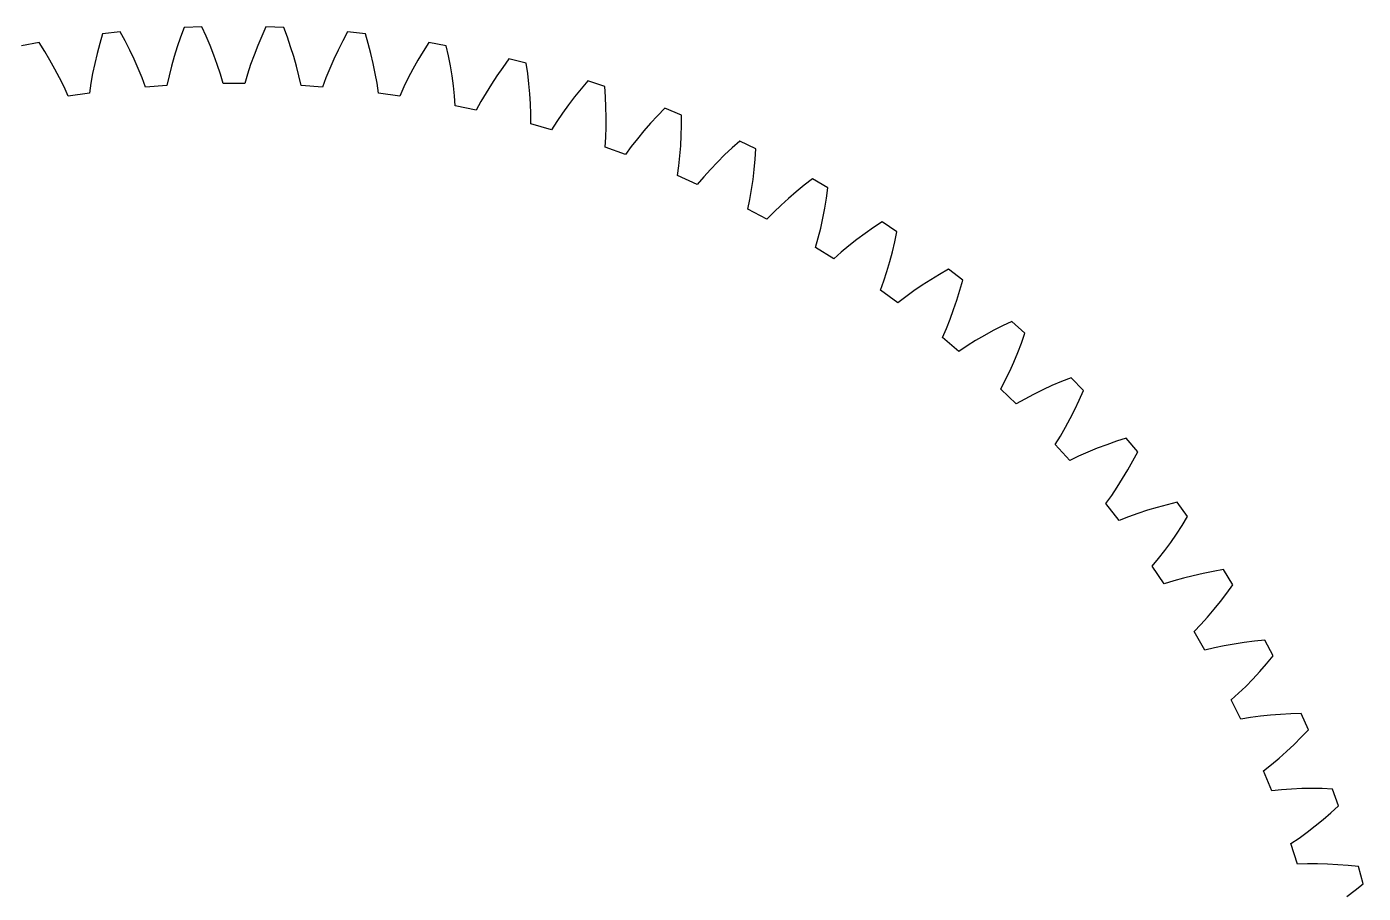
# Model space of a CAD drawing. Header units: millimetres. Extents: x -29 to 156, y -45 to 87.
# Drawn here: x -4.07 to 22.16, y 5.99 to 22.99 of the extents above; entities that cross this region are included whole.
import ezdxf

# ---------------------------------------------------------------- set-up
doc = ezdxf.new("R2010")
doc.units = ezdxf.units.MM
doc.linetypes.add('DASHED', pattern=[1.524, 1.27, -0.254])
doc.layers.add('HIDDEN', color=8, linetype='DASHED')
doc.layers.add('VISIBLE', color=7, linetype='CONTINUOUS')

msp = doc.modelspace()

# ---------------------------------------------------------------- linework, layer by layer
at = {"layer": 'HIDDEN'}
for points in [[(-2.57844, 22.85501), (-2.63474, 22.65984)], [(-2.22973, 22.89166), (-2.57844, 22.85501)], [(-2.13408, 22.71246), (-2.22973, 22.89166)], [(-0.97788, 22.9792), (-1.04765, 22.78843)], [(-0.62745, 22.99144), (-0.97788, 22.9792)], [(-0.54454, 22.806), (-0.62745, 22.99144)], [(0.62745, 22.99144), (0.54454, 22.806)], [(0.97788, 22.9792), (0.62745, 22.99144)], [(1.04765, 22.78843), (0.97788, 22.9792)], [(2.22973, 22.89166), (2.13408, 22.71246)], [(2.57844, 22.85501), (2.22973, 22.89166)], [(2.63474, 22.65984), (2.57844, 22.85501)], [(-3.82114, 22.68036), (-4.16645, 22.61948)], [(-3.71322, 22.50827), (-3.82114, 22.68036)], [(-2.63474, 22.65984), (-2.68599, 22.465)], [(-2.04344, 22.53253), (-2.13408, 22.71246)], [(-1.11236, 22.59764), (-1.17181, 22.40688)], [(-1.04765, 22.78843), (-1.11236, 22.59764)], [(-0.46668, 22.62019), (-0.54454, 22.806)], [(-0.39407, 22.43404), (-0.46668, 22.62019)], [(0.46668, 22.62019), (0.39407, 22.43404)], [(0.54454, 22.806), (0.46668, 22.62019)], [(1.11236, 22.59764), (1.04765, 22.78843)], [(1.17181, 22.40688), (1.11236, 22.59764)], [(2.13408, 22.71246), (2.04344, 22.53253)], [(2.68599, 22.465), (2.63474, 22.65984)], [(3.82114, 22.68036), (3.71322, 22.50827)], [(4.16645, 22.61948), (3.82114, 22.68036)], [(4.20899, 22.42085), (4.16645, 22.61948)], [(-3.61026, 22.3351), (-3.71322, 22.50827)], [(-3.51245, 22.16087), (-3.61026, 22.3351)], [(-2.68599, 22.465), (-2.73198, 22.27056)], [(-1.95803, 22.3519), (-2.04344, 22.53253)], [(-1.87811, 22.17059), (-1.95803, 22.3519)], [(-1.17181, 22.40688), (-1.22571, 22.21621)], [(-0.327, 22.2476), (-0.39407, 22.43404)], [(0.39407, 22.43404), (0.327, 22.2476)], [(1.22571, 22.21621), (1.17181, 22.40688)], [(1.95803, 22.3519), (1.87811, 22.17059)], [(2.04344, 22.53253), (1.95803, 22.3519)], [(2.73198, 22.27056), (2.68599, 22.465)], [(3.61026, 22.3351), (3.51245, 22.16087)], [(3.71322, 22.50827), (3.61026, 22.3351)], [(4.24652, 22.22291), (4.20899, 22.42085)], [(5.39393, 22.35857), (5.27428, 22.19442)], [(5.73415, 22.27374), (5.39393, 22.35857)], [(-3.42008, 21.98558), (-3.51245, 22.16087)], [(-2.77245, 22.07659), (-2.80709, 21.88319)], [(-2.73198, 22.27056), (-2.77245, 22.07659)], [(-1.80402, 21.98862), (-1.87811, 22.17059)], [(-1.22571, 22.21621), (-1.27376, 22.0257)], [(-0.26578, 22.0609), (-0.327, 22.2476)], [(-0.21087, 21.87398), (-0.26578, 22.0609)], [(0.26578, 22.0609), (0.21087, 21.87398)], [(0.327, 22.2476), (0.26578, 22.0609)], [(1.27376, 22.0257), (1.22571, 22.21621)], [(1.87811, 22.17059), (1.80402, 21.98862)], [(2.77245, 22.07659), (2.73198, 22.27056)], [(2.80709, 21.88319), (2.77245, 22.07659)], [(3.51245, 22.16087), (3.42008, 21.98558)], [(4.27884, 22.02573), (4.24652, 22.22291)], [(5.15948, 22.02885), (5.04976, 21.86187)], [(5.27428, 22.19442), (5.15948, 22.02885)], [(5.76274, 22.07263), (5.73415, 22.27374)], [(5.78637, 21.87255), (5.76274, 22.07263)], [(-3.33348, 21.80921), (-3.42008, 21.98558)], [(-3.25309, 21.63176), (-3.33348, 21.80921)], [(-2.80709, 21.88319), (-2.83545, 21.69046)], [(-1.73621, 21.80599), (-1.80402, 21.98862)], [(-1.31549, 21.83541), (-1.73621, 21.80599)], [(-1.27376, 22.0257), (-1.31549, 21.83541)], [(0.21087, 21.87398), (-0.21087, 21.87398)], [(1.31549, 21.83541), (1.27376, 22.0257)], [(1.73621, 21.80599), (1.31549, 21.83541)], [(1.80402, 21.98862), (1.73621, 21.80599)], [(2.83545, 21.69046), (2.80709, 21.88319)], [(3.33348, 21.80921), (3.25309, 21.63176)], [(3.42008, 21.98558), (3.33348, 21.80921)], [(4.30568, 21.82942), (4.27884, 22.02573)], [(4.32675, 21.63407), (4.30568, 21.82942)], [(5.04976, 21.86187), (4.94539, 21.69345)], [(5.80485, 21.6736), (5.78637, 21.87255)], [(6.80963, 21.77244), (6.68357, 21.61529)], [(6.94045, 21.92784), (6.80963, 21.77244)], [(7.27392, 21.81949), (6.94045, 21.92784)], [(7.28841, 21.61687), (7.27392, 21.81949)], [(-2.83545, 21.69046), (-3.25309, 21.63176)], [(3.25309, 21.63176), (2.83545, 21.69046)], [(4.34159, 21.43983), (4.32675, 21.63407)], [(4.84669, 21.52356), (4.75412, 21.35214)], [(4.94539, 21.69345), (4.84669, 21.52356)], [(5.81794, 21.4759), (5.80485, 21.6736)], [(6.68357, 21.61529), (6.56247, 21.45636)], [(7.29803, 21.41564), (7.28841, 21.61687)], [(4.75412, 21.35214), (4.34159, 21.43983)], [(5.82532, 21.27956), (5.81794, 21.4759)], [(5.82658, 21.08475), (5.82532, 21.27956)], [(6.4466, 21.29563), (6.33629, 21.13304)], [(6.56247, 21.45636), (6.4466, 21.29563)], [(7.30259, 21.21588), (7.29803, 21.41564)], [(8.31181, 21.24439), (8.17509, 21.09641)], [(8.45315, 21.39028), (8.31181, 21.24439)], [(8.77825, 21.25893), (8.45315, 21.39028)], [(8.77857, 21.0558), (8.77825, 21.25893)], [(6.23199, 20.9685), (5.82658, 21.08475)], [(6.33629, 21.13304), (6.23199, 20.9685)], [(7.29552, 20.82137), (7.30185, 21.01774)], [(7.30185, 21.01774), (7.30259, 21.21588)], [(8.17509, 21.09641), (8.0432, 20.94632)], [(8.77413, 20.85438), (8.77857, 21.0558)], [(7.28319, 20.62694), (7.29552, 20.82137)], [(7.9164, 20.79406), (7.79502, 20.63956)], [(8.0432, 20.94632), (7.9164, 20.79406)], [(8.76474, 20.6548), (8.77413, 20.85438)], [(9.92467, 20.74852), (9.7735, 20.61283)], [(10.23982, 20.59481), (9.92467, 20.74852)], [(7.6795, 20.4827), (7.28319, 20.62694)], [(7.79502, 20.63956), (7.6795, 20.4827)], [(8.73017, 20.26174), (8.75019, 20.45719)], [(8.75019, 20.45719), (8.76474, 20.6548)], [(9.62679, 20.47475), (9.48475, 20.33423)], [(9.7735, 20.61283), (9.62679, 20.47475)], [(10.22597, 20.39215), (10.23982, 20.59481)], [(8.70431, 20.06865), (8.73017, 20.26174)], [(9.48475, 20.33423), (9.34764, 20.19119)], [(10.1842, 19.99309), (10.20748, 20.19153)], [(10.20748, 20.19153), (10.22597, 20.39215)], [(9.08959, 19.89711), (8.70431, 20.06865)], [(9.21578, 20.04553), (9.08959, 19.89711)], [(9.34764, 20.19119), (9.21578, 20.04553)], [(10.15589, 19.79698), (10.1842, 19.99309)], [(11.34784, 20.00566), (11.18757, 19.88086)], [(11.6515, 19.83035), (11.34784, 20.00566)], [(10.12229, 19.60339), (10.15589, 19.79698)], [(11.03159, 19.75335), (10.88009, 19.62307)], [(11.18757, 19.88086), (11.03159, 19.75335)], [(11.62354, 19.62915), (11.6515, 19.83035)], [(10.08302, 19.41258), (10.12229, 19.60339)], [(10.4554, 19.21458), (10.08302, 19.41258)], [(10.73333, 19.48995), (10.59164, 19.35384)], [(10.88009, 19.62307), (10.73333, 19.48995)], [(11.55404, 19.23397), (11.59111, 19.43031)], [(11.59111, 19.43031), (11.62354, 19.62915)], [(10.59164, 19.35384), (10.4554, 19.21458)], [(11.51212, 19.04031), (11.55404, 19.23397)], [(12.71572, 19.16535), (12.54714, 19.05202)], [(13.00641, 18.96927), (12.71572, 19.16535)], [(11.4651, 18.84955), (11.51212, 19.04031)], [(12.38264, 18.93571), (12.22242, 18.81632)], [(12.54714, 19.05202), (12.38264, 18.93571)], [(12.96449, 18.77051), (13.00641, 18.96927)], [(11.41262, 18.66194), (11.4651, 18.84955)], [(11.77028, 18.43844), (11.41262, 18.66194)], [(12.06674, 18.69375), (11.91589, 18.56786)], [(12.22242, 18.81632), (12.06674, 18.69375)], [(12.91826, 18.57442), (12.96449, 18.77051)], [(11.91589, 18.56786), (11.77028, 18.43844)], [(12.81226, 18.19089), (12.86758, 18.38115)], [(12.86758, 18.38115), (12.91826, 18.57442)], [(12.75205, 18.00386), (12.81226, 18.19089)], [(13.84557, 18.13037), (13.67336, 18.02581)], [(14.02165, 18.23166), (13.84557, 18.13037)], [(14.29796, 18.01578), (14.02165, 18.23166)], [(12.68661, 17.82037), (12.75205, 18.00386)], [(13.50521, 17.91789), (13.34136, 17.80648)], [(13.67336, 18.02581), (13.50521, 17.91789)], [(14.24227, 17.82043), (14.29796, 18.01578)], [(13.0278, 17.57248), (12.68661, 17.82037)], [(13.18209, 17.69142), (13.0278, 17.57248)], [(13.34136, 17.80648), (13.18209, 17.69142)], [(14.11844, 17.43878), (14.18248, 17.62804)], [(14.18248, 17.62804), (14.24227, 17.82043)], [(14.04999, 17.25284), (14.11844, 17.43878)], [(13.89879, 16.89199), (13.97687, 17.07047)], [(13.97687, 17.07047), (14.04999, 17.25284)], [(15.07656, 17.12039), (14.89747, 17.02809)], [(15.25927, 17.20915), (15.07656, 17.12039)], [(15.51984, 16.97452), (15.25927, 17.20915)], [(14.22186, 16.6209), (13.89879, 16.89199)], [(14.55097, 16.83246), (14.38407, 16.72879)], [(14.7222, 16.93217), (14.55097, 16.83246)], [(14.89747, 17.02809), (14.7222, 16.93217)], [(15.3776, 16.59578), (15.45067, 16.78353)], [(15.45067, 16.78353), (15.51984, 16.97452)], [(14.38407, 16.72879), (14.22186, 16.6209)], [(15.30052, 16.41144), (15.3776, 16.59578)], [(15.21926, 16.23073), (15.30052, 16.41144)], [(15.04326, 15.88131), (15.1336, 16.05391)], [(15.1336, 16.05391), (15.21926, 16.23073)], [(16.23409, 16.02699), (16.049, 15.94742)], [(16.42255, 16.10279), (16.23409, 16.02699)], [(16.66612, 15.85056), (16.42255, 16.10279)], [(15.34663, 15.58834), (15.04326, 15.88131)], [(15.6897, 15.77643), (15.51597, 15.68466)], [(15.86747, 15.86395), (15.6897, 15.77643)], [(16.049, 15.94742), (15.86747, 15.86395)], [(16.58379, 15.66487), (16.66612, 15.85056)], [(15.51597, 15.68466), (15.34663, 15.58834)], [(16.40805, 15.30416), (16.49781, 15.48267)], [(16.49781, 15.48267), (16.58379, 15.66487)], [(16.31438, 15.12955), (16.40805, 15.30416)], [(16.11444, 14.79326), (16.2166, 14.95914)], [(16.2166, 14.95914), (16.31438, 15.12955)], [(16.39664, 14.47984), (16.11444, 14.79326)], [(16.93543, 14.71845), (16.75199, 14.64354)], [(17.12234, 14.78905), (16.93543, 14.71845)], [(17.31253, 14.85552), (17.12234, 14.78905)], [(17.50582, 14.91799), (17.31253, 14.85552)], [(17.7312, 14.64938), (17.50582, 14.91799)], [(16.57229, 14.56411), (16.39664, 14.47984)], [(16.75199, 14.64354), (16.57229, 14.56411)], [(17.53764, 14.29412), (17.63612, 14.46988)], [(17.63612, 14.46988), (17.7312, 14.64938)], [(17.43565, 14.12231), (17.53764, 14.29412)], [(17.22059, 13.79148), (17.33003, 13.95467)], [(17.33003, 13.95467), (17.43565, 14.12231)], [(17.10711, 13.63314), (17.22059, 13.79148)], [(18.5038, 13.6605), (18.30663, 13.61167)], [(18.7099, 13.37683), (18.5038, 13.6605)], [(17.36676, 13.3008), (17.10711, 13.63314)], [(17.73266, 13.43931), (17.54786, 13.37261)], [(17.92088, 13.50124), (17.73266, 13.43931)], [(18.11227, 13.55863), (17.92088, 13.50124)], [(18.30663, 13.61167), (18.11227, 13.55863)], [(18.60253, 13.2044), (18.7099, 13.37683)], [(17.54786, 13.37261), (17.36676, 13.3008)], [(18.49202, 13.03594), (18.60253, 13.2044)], [(18.26124, 12.71179), (18.3783, 12.87166)], [(18.3783, 12.87166), (18.49202, 13.03594)], [(18.14069, 12.55664), (18.26124, 12.71179)], [(18.01644, 12.4066), (18.14069, 12.55664)], [(18.25227, 12.05695), (18.01644, 12.4066)], [(19.41163, 12.33647), (19.21153, 12.30151)], [(19.59744, 12.03911), (19.41163, 12.33647)], [(18.43794, 12.11596), (18.25227, 12.05695)], [(18.62695, 12.16961), (18.43794, 12.11596)], [(18.81902, 12.21825), (18.62695, 12.16961)], [(19.01395, 12.26216), (18.81902, 12.21825)], [(19.21153, 12.30151), (19.01395, 12.26216)], [(19.35632, 11.71425), (19.4783, 11.87459)], [(19.4783, 11.87459), (19.59744, 12.03911)], [(19.10349, 11.40699), (19.23141, 11.5583)], [(19.23141, 11.5583), (19.35632, 11.71425)], [(18.97241, 11.26062), (19.10349, 11.40699)], [(18.83799, 11.11961), (18.97241, 11.26062)], [(19.04886, 10.75437), (18.83799, 11.11961)], [(19.23819, 10.80028), (19.04886, 10.75437)], [(19.43048, 10.84061), (19.23819, 10.80028)], [(19.62548, 10.87574), (19.43048, 10.84061)], [(19.82299, 10.90594), (19.62548, 10.87574)], [(20.02285, 10.93141), (19.82299, 10.90594)], [(20.2249, 10.95233), (20.02285, 10.93141)], [(20.38951, 10.64274), (20.2249, 10.95233)], [(20.25919, 10.48692), (20.38951, 10.64274)], [(19.99083, 10.18863), (20.12631, 10.33548)], [(20.12631, 10.33548), (20.25919, 10.48692)], [(19.71169, 9.90974), (19.85266, 10.04661)], [(19.85266, 10.04661), (19.99083, 10.18863)], [(19.56777, 9.77845), (19.71169, 9.90974)], [(19.75265, 9.39939), (19.56777, 9.77845)], [(20.13935, 9.4588), (19.94472, 9.43198)], [(20.33633, 9.48024), (20.13935, 9.4588)], [(20.53547, 9.49659), (20.33633, 9.48024)], [(20.73661, 9.50806), (20.53547, 9.49659)], [(20.93963, 9.51483), (20.73661, 9.50806)], [(21.08224, 9.19451), (20.93963, 9.51483)], [(19.94472, 9.43198), (19.75265, 9.39939)], [(20.94137, 9.04817), (21.08224, 9.19451)], [(20.79825, 8.90637), (20.94137, 9.04817)], [(20.50512, 8.63728), (20.65286, 8.76932)], [(20.65286, 8.76932), (20.79825, 8.90637)], [(20.20221, 8.38966), (20.35495, 8.51059)], [(20.35495, 8.51059), (20.50512, 8.63728)], [(20.3602, 7.99862), (20.20221, 8.38966)], [(20.55407, 8.01773), (20.3602, 7.99862)], [(20.75011, 8.03091), (20.55407, 8.01773)], [(20.9481, 8.03856), (20.75011, 8.03091)], [(21.14789, 8.04098), (20.9481, 8.03856)], [(21.34934, 8.03839), (21.14789, 8.04098)], [(21.55234, 8.03098), (21.34934, 8.03839)], [(21.67226, 7.70149), (21.55234, 8.03098)], [(21.52152, 7.56533), (21.67226, 7.70149)], [(21.21426, 7.30729), (21.36886, 7.43386)], [(21.36886, 7.43386), (21.52152, 7.56533)], [(20.89903, 7.06997), (21.05767, 7.18588)], [(21.05767, 7.18588), (21.21426, 7.30729)], [(20.73823, 6.95998), (20.89903, 7.06997)], [(20.86856, 6.55888), (20.73823, 6.95998)], [(21.06329, 6.56442), (20.86856, 6.55888)], [(21.25977, 6.56389), (21.06329, 6.56442)], [(21.45781, 6.55771), (21.25977, 6.56389)], [(21.65729, 6.54619), (21.45781, 6.55771)], [(21.85807, 6.52955), (21.65729, 6.54619)], [(22.06005, 6.508), (21.85807, 6.52955)], [(22.1567, 6.17095), (22.06005, 6.508)], [(21.83537, 5.92513), (21.99683, 6.04564)], [(21.99683, 6.04564), (22.1567, 6.17095)]]:
    msp.add_lwpolyline(points, dxfattribs=at)
at = {"layer": 'VISIBLE'}
for points in [[(-2.57844, 22.85501), (-2.63474, 22.65984)], [(-2.22973, 22.89166), (-2.57844, 22.85501)], [(-2.13408, 22.71246), (-2.22973, 22.89166)], [(-0.97788, 22.9792), (-1.04765, 22.78843)], [(-0.62745, 22.99144), (-0.97788, 22.9792)], [(-0.54454, 22.806), (-0.62745, 22.99144)], [(0.62745, 22.99144), (0.54454, 22.806)], [(0.97788, 22.9792), (0.62745, 22.99144)], [(1.04765, 22.78843), (0.97788, 22.9792)], [(2.22973, 22.89166), (2.13408, 22.71246)], [(2.57844, 22.85501), (2.22973, 22.89166)], [(2.63474, 22.65984), (2.57844, 22.85501)], [(-3.82114, 22.68036), (-4.16645, 22.61948)], [(-3.71322, 22.50827), (-3.82114, 22.68036)], [(-2.63474, 22.65984), (-2.68599, 22.465)], [(-2.04344, 22.53253), (-2.13408, 22.71246)], [(-1.11236, 22.59764), (-1.17181, 22.40688)], [(-1.04765, 22.78843), (-1.11236, 22.59764)], [(-0.46668, 22.62019), (-0.54454, 22.806)], [(-0.39407, 22.43404), (-0.46668, 22.62019)], [(0.46668, 22.62019), (0.39407, 22.43404)], [(0.54454, 22.806), (0.46668, 22.62019)], [(1.11236, 22.59764), (1.04765, 22.78843)], [(1.17181, 22.40688), (1.11236, 22.59764)], [(2.13408, 22.71246), (2.04344, 22.53253)], [(2.68599, 22.465), (2.63474, 22.65984)], [(3.82114, 22.68036), (3.71322, 22.50827)], [(4.16645, 22.61948), (3.82114, 22.68036)], [(4.20899, 22.42085), (4.16645, 22.61948)], [(-3.61026, 22.3351), (-3.71322, 22.50827)], [(-3.51245, 22.16087), (-3.61026, 22.3351)], [(-2.68599, 22.465), (-2.73198, 22.27056)], [(-1.95803, 22.3519), (-2.04344, 22.53253)], [(-1.87811, 22.17059), (-1.95803, 22.3519)], [(-1.17181, 22.40688), (-1.22571, 22.21621)], [(-0.327, 22.2476), (-0.39407, 22.43404)], [(0.39407, 22.43404), (0.327, 22.2476)], [(1.22571, 22.21621), (1.17181, 22.40688)], [(1.95803, 22.3519), (1.87811, 22.17059)], [(2.04344, 22.53253), (1.95803, 22.3519)], [(2.73198, 22.27056), (2.68599, 22.465)], [(3.61026, 22.3351), (3.51245, 22.16087)], [(3.71322, 22.50827), (3.61026, 22.3351)], [(4.24652, 22.22291), (4.20899, 22.42085)], [(5.39393, 22.35857), (5.27428, 22.19442)], [(5.73415, 22.27374), (5.39393, 22.35857)], [(-3.42008, 21.98558), (-3.51245, 22.16087)], [(-2.77245, 22.07659), (-2.80709, 21.88319)], [(-2.73198, 22.27056), (-2.77245, 22.07659)], [(-1.80402, 21.98862), (-1.87811, 22.17059)], [(-1.22571, 22.21621), (-1.27376, 22.0257)], [(-0.26578, 22.0609), (-0.327, 22.2476)], [(-0.21087, 21.87398), (-0.26578, 22.0609)], [(0.26578, 22.0609), (0.21087, 21.87398)], [(0.327, 22.2476), (0.26578, 22.0609)], [(1.27376, 22.0257), (1.22571, 22.21621)], [(1.87811, 22.17059), (1.80402, 21.98862)], [(2.77245, 22.07659), (2.73198, 22.27056)], [(2.80709, 21.88319), (2.77245, 22.07659)], [(3.51245, 22.16087), (3.42008, 21.98558)], [(4.27884, 22.02573), (4.24652, 22.22291)], [(5.15948, 22.02885), (5.04976, 21.86187)], [(5.27428, 22.19442), (5.15948, 22.02885)], [(5.76274, 22.07263), (5.73415, 22.27374)], [(5.78637, 21.87255), (5.76274, 22.07263)], [(-3.33348, 21.80921), (-3.42008, 21.98558)], [(-3.25309, 21.63176), (-3.33348, 21.80921)], [(-2.80709, 21.88319), (-2.83545, 21.69046)], [(-1.73621, 21.80599), (-1.80402, 21.98862)], [(-1.31549, 21.83541), (-1.73621, 21.80599)], [(-1.27376, 22.0257), (-1.31549, 21.83541)], [(0.21087, 21.87398), (-0.21087, 21.87398)], [(1.31549, 21.83541), (1.27376, 22.0257)], [(1.73621, 21.80599), (1.31549, 21.83541)], [(1.80402, 21.98862), (1.73621, 21.80599)], [(2.83545, 21.69046), (2.80709, 21.88319)], [(3.33348, 21.80921), (3.25309, 21.63176)], [(3.42008, 21.98558), (3.33348, 21.80921)], [(4.30568, 21.82942), (4.27884, 22.02573)], [(4.32675, 21.63407), (4.30568, 21.82942)], [(5.04976, 21.86187), (4.94539, 21.69345)], [(5.80485, 21.6736), (5.78637, 21.87255)], [(6.80963, 21.77244), (6.68357, 21.61529)], [(6.94045, 21.92784), (6.80963, 21.77244)], [(7.27392, 21.81949), (6.94045, 21.92784)], [(7.28841, 21.61687), (7.27392, 21.81949)], [(-2.83545, 21.69046), (-3.25309, 21.63176)], [(3.25309, 21.63176), (2.83545, 21.69046)], [(4.34159, 21.43983), (4.32675, 21.63407)], [(4.84669, 21.52356), (4.75412, 21.35214)], [(4.94539, 21.69345), (4.84669, 21.52356)], [(5.81794, 21.4759), (5.80485, 21.6736)], [(6.68357, 21.61529), (6.56247, 21.45636)], [(7.29803, 21.41564), (7.28841, 21.61687)], [(4.75412, 21.35214), (4.34159, 21.43983)], [(5.82532, 21.27956), (5.81794, 21.4759)], [(5.82658, 21.08475), (5.82532, 21.27956)], [(6.4466, 21.29563), (6.33629, 21.13304)], [(6.56247, 21.45636), (6.4466, 21.29563)], [(7.30259, 21.21588), (7.29803, 21.41564)], [(8.31181, 21.24439), (8.17509, 21.09641)], [(8.45315, 21.39028), (8.31181, 21.24439)], [(8.77825, 21.25893), (8.45315, 21.39028)], [(8.77857, 21.0558), (8.77825, 21.25893)], [(6.23199, 20.9685), (5.82658, 21.08475)], [(6.33629, 21.13304), (6.23199, 20.9685)], [(7.29552, 20.82137), (7.30185, 21.01774)], [(7.30185, 21.01774), (7.30259, 21.21588)], [(8.17509, 21.09641), (8.0432, 20.94632)], [(8.77413, 20.85438), (8.77857, 21.0558)], [(7.28319, 20.62694), (7.29552, 20.82137)], [(7.9164, 20.79406), (7.79502, 20.63956)], [(8.0432, 20.94632), (7.9164, 20.79406)], [(8.76474, 20.6548), (8.77413, 20.85438)], [(9.92467, 20.74852), (9.7735, 20.61283)], [(10.23982, 20.59481), (9.92467, 20.74852)], [(7.6795, 20.4827), (7.28319, 20.62694)], [(7.79502, 20.63956), (7.6795, 20.4827)], [(8.73017, 20.26174), (8.75019, 20.45719)], [(8.75019, 20.45719), (8.76474, 20.6548)], [(9.62679, 20.47475), (9.48475, 20.33423)], [(9.7735, 20.61283), (9.62679, 20.47475)], [(10.22597, 20.39215), (10.23982, 20.59481)], [(8.70431, 20.06865), (8.73017, 20.26174)], [(9.48475, 20.33423), (9.34764, 20.19119)], [(10.1842, 19.99309), (10.20748, 20.19153)], [(10.20748, 20.19153), (10.22597, 20.39215)], [(9.08959, 19.89711), (8.70431, 20.06865)], [(9.21578, 20.04553), (9.08959, 19.89711)], [(9.34764, 20.19119), (9.21578, 20.04553)], [(10.15589, 19.79698), (10.1842, 19.99309)], [(11.34784, 20.00566), (11.18757, 19.88086)], [(11.6515, 19.83035), (11.34784, 20.00566)], [(10.12229, 19.60339), (10.15589, 19.79698)], [(11.03159, 19.75335), (10.88009, 19.62307)], [(11.18757, 19.88086), (11.03159, 19.75335)], [(11.62354, 19.62915), (11.6515, 19.83035)], [(10.08302, 19.41258), (10.12229, 19.60339)], [(10.4554, 19.21458), (10.08302, 19.41258)], [(10.73333, 19.48995), (10.59164, 19.35384)], [(10.88009, 19.62307), (10.73333, 19.48995)], [(11.55404, 19.23397), (11.59111, 19.43031)], [(11.59111, 19.43031), (11.62354, 19.62915)], [(10.59164, 19.35384), (10.4554, 19.21458)], [(11.51212, 19.04031), (11.55404, 19.23397)], [(12.71572, 19.16535), (12.54714, 19.05202)], [(13.00641, 18.96927), (12.71572, 19.16535)], [(11.4651, 18.84955), (11.51212, 19.04031)], [(12.38264, 18.93571), (12.22242, 18.81632)], [(12.54714, 19.05202), (12.38264, 18.93571)], [(12.96449, 18.77051), (13.00641, 18.96927)], [(11.41262, 18.66194), (11.4651, 18.84955)], [(11.77028, 18.43844), (11.41262, 18.66194)], [(12.06674, 18.69375), (11.91589, 18.56786)], [(12.22242, 18.81632), (12.06674, 18.69375)], [(12.91826, 18.57442), (12.96449, 18.77051)], [(11.91589, 18.56786), (11.77028, 18.43844)], [(12.81226, 18.19089), (12.86758, 18.38115)], [(12.86758, 18.38115), (12.91826, 18.57442)], [(12.75205, 18.00386), (12.81226, 18.19089)], [(13.84557, 18.13037), (13.67336, 18.02581)], [(14.02165, 18.23166), (13.84557, 18.13037)], [(14.29796, 18.01578), (14.02165, 18.23166)], [(12.68661, 17.82037), (12.75205, 18.00386)], [(13.50521, 17.91789), (13.34136, 17.80648)], [(13.67336, 18.02581), (13.50521, 17.91789)], [(14.24227, 17.82043), (14.29796, 18.01578)], [(13.0278, 17.57248), (12.68661, 17.82037)], [(13.18209, 17.69142), (13.0278, 17.57248)], [(13.34136, 17.80648), (13.18209, 17.69142)], [(14.11844, 17.43878), (14.18248, 17.62804)], [(14.18248, 17.62804), (14.24227, 17.82043)], [(14.04999, 17.25284), (14.11844, 17.43878)], [(13.89879, 16.89199), (13.97687, 17.07047)], [(13.97687, 17.07047), (14.04999, 17.25284)], [(15.07656, 17.12039), (14.89747, 17.02809)], [(15.25927, 17.20915), (15.07656, 17.12039)], [(15.51984, 16.97452), (15.25927, 17.20915)], [(14.22186, 16.6209), (13.89879, 16.89199)], [(14.55097, 16.83246), (14.38407, 16.72879)], [(14.7222, 16.93217), (14.55097, 16.83246)], [(14.89747, 17.02809), (14.7222, 16.93217)], [(15.3776, 16.59578), (15.45067, 16.78353)], [(15.45067, 16.78353), (15.51984, 16.97452)], [(14.38407, 16.72879), (14.22186, 16.6209)], [(15.30052, 16.41144), (15.3776, 16.59578)], [(15.21926, 16.23073), (15.30052, 16.41144)], [(15.04326, 15.88131), (15.1336, 16.05391)], [(15.1336, 16.05391), (15.21926, 16.23073)], [(16.23409, 16.02699), (16.049, 15.94742)], [(16.42255, 16.10279), (16.23409, 16.02699)], [(16.66612, 15.85056), (16.42255, 16.10279)], [(15.34663, 15.58834), (15.04326, 15.88131)], [(15.6897, 15.77643), (15.51597, 15.68466)], [(15.86747, 15.86395), (15.6897, 15.77643)], [(16.049, 15.94742), (15.86747, 15.86395)], [(16.58379, 15.66487), (16.66612, 15.85056)], [(15.51597, 15.68466), (15.34663, 15.58834)], [(16.40805, 15.30416), (16.49781, 15.48267)], [(16.49781, 15.48267), (16.58379, 15.66487)], [(16.31438, 15.12955), (16.40805, 15.30416)], [(16.11444, 14.79326), (16.2166, 14.95914)], [(16.2166, 14.95914), (16.31438, 15.12955)], [(16.39664, 14.47984), (16.11444, 14.79326)], [(16.93543, 14.71845), (16.75199, 14.64354)], [(17.12234, 14.78905), (16.93543, 14.71845)], [(17.31253, 14.85552), (17.12234, 14.78905)], [(17.50582, 14.91799), (17.31253, 14.85552)], [(17.7312, 14.64938), (17.50582, 14.91799)], [(16.57229, 14.56411), (16.39664, 14.47984)], [(16.75199, 14.64354), (16.57229, 14.56411)], [(17.53764, 14.29412), (17.63612, 14.46988)], [(17.63612, 14.46988), (17.7312, 14.64938)], [(17.43565, 14.12231), (17.53764, 14.29412)], [(17.22059, 13.79148), (17.33003, 13.95467)], [(17.33003, 13.95467), (17.43565, 14.12231)], [(17.10711, 13.63314), (17.22059, 13.79148)], [(18.5038, 13.6605), (18.30663, 13.61167)], [(18.7099, 13.37683), (18.5038, 13.6605)], [(17.36676, 13.3008), (17.10711, 13.63314)], [(17.73266, 13.43931), (17.54786, 13.37261)], [(17.92088, 13.50124), (17.73266, 13.43931)], [(18.11227, 13.55863), (17.92088, 13.50124)], [(18.30663, 13.61167), (18.11227, 13.55863)], [(18.60253, 13.2044), (18.7099, 13.37683)], [(17.54786, 13.37261), (17.36676, 13.3008)], [(18.49202, 13.03594), (18.60253, 13.2044)], [(18.26124, 12.71179), (18.3783, 12.87166)], [(18.3783, 12.87166), (18.49202, 13.03594)], [(18.14069, 12.55664), (18.26124, 12.71179)], [(18.01644, 12.4066), (18.14069, 12.55664)], [(18.25227, 12.05695), (18.01644, 12.4066)], [(19.41163, 12.33647), (19.21153, 12.30151)], [(19.59744, 12.03911), (19.41163, 12.33647)], [(18.43794, 12.11596), (18.25227, 12.05695)], [(18.62695, 12.16961), (18.43794, 12.11596)], [(18.81902, 12.21825), (18.62695, 12.16961)], [(19.01395, 12.26216), (18.81902, 12.21825)], [(19.21153, 12.30151), (19.01395, 12.26216)], [(19.35632, 11.71425), (19.4783, 11.87459)], [(19.4783, 11.87459), (19.59744, 12.03911)], [(19.10349, 11.40699), (19.23141, 11.5583)], [(19.23141, 11.5583), (19.35632, 11.71425)], [(18.97241, 11.26062), (19.10349, 11.40699)], [(18.83799, 11.11961), (18.97241, 11.26062)], [(19.04886, 10.75437), (18.83799, 11.11961)], [(19.23819, 10.80028), (19.04886, 10.75437)], [(19.43048, 10.84061), (19.23819, 10.80028)], [(19.62548, 10.87574), (19.43048, 10.84061)], [(19.82299, 10.90594), (19.62548, 10.87574)], [(20.02285, 10.93141), (19.82299, 10.90594)], [(20.2249, 10.95233), (20.02285, 10.93141)], [(20.38951, 10.64274), (20.2249, 10.95233)], [(20.25919, 10.48692), (20.38951, 10.64274)], [(19.99083, 10.18863), (20.12631, 10.33548)], [(20.12631, 10.33548), (20.25919, 10.48692)], [(19.71169, 9.90974), (19.85266, 10.04661)], [(19.85266, 10.04661), (19.99083, 10.18863)], [(19.56777, 9.77845), (19.71169, 9.90974)], [(19.75265, 9.39939), (19.56777, 9.77845)], [(20.13935, 9.4588), (19.94472, 9.43198)], [(20.33633, 9.48024), (20.13935, 9.4588)], [(20.53547, 9.49659), (20.33633, 9.48024)], [(20.73661, 9.50806), (20.53547, 9.49659)], [(20.93963, 9.51483), (20.73661, 9.50806)], [(21.08224, 9.19451), (20.93963, 9.51483)], [(19.94472, 9.43198), (19.75265, 9.39939)], [(20.94137, 9.04817), (21.08224, 9.19451)], [(20.79825, 8.90637), (20.94137, 9.04817)], [(20.50512, 8.63728), (20.65286, 8.76932)], [(20.65286, 8.76932), (20.79825, 8.90637)], [(20.20221, 8.38966), (20.35495, 8.51059)], [(20.35495, 8.51059), (20.50512, 8.63728)], [(20.3602, 7.99862), (20.20221, 8.38966)], [(20.55407, 8.01773), (20.3602, 7.99862)], [(20.75011, 8.03091), (20.55407, 8.01773)], [(20.9481, 8.03856), (20.75011, 8.03091)], [(21.14789, 8.04098), (20.9481, 8.03856)], [(21.34934, 8.03839), (21.14789, 8.04098)], [(21.55234, 8.03098), (21.34934, 8.03839)], [(21.67226, 7.70149), (21.55234, 8.03098)], [(21.52152, 7.56533), (21.67226, 7.70149)], [(21.21426, 7.30729), (21.36886, 7.43386)], [(21.36886, 7.43386), (21.52152, 7.56533)], [(20.89903, 7.06997), (21.05767, 7.18588)], [(21.05767, 7.18588), (21.21426, 7.30729)], [(20.73823, 6.95998), (20.89903, 7.06997)], [(20.86856, 6.55888), (20.73823, 6.95998)], [(21.06329, 6.56442), (20.86856, 6.55888)], [(21.25977, 6.56389), (21.06329, 6.56442)], [(21.45781, 6.55771), (21.25977, 6.56389)], [(21.65729, 6.54619), (21.45781, 6.55771)], [(21.85807, 6.52955), (21.65729, 6.54619)], [(22.06005, 6.508), (21.85807, 6.52955)], [(22.1567, 6.17095), (22.06005, 6.508)], [(21.83537, 5.92513), (21.99683, 6.04564)], [(21.99683, 6.04564), (22.1567, 6.17095)]]:
    msp.add_lwpolyline(points, dxfattribs=at)

doc.saveas('drawing.dxf')
